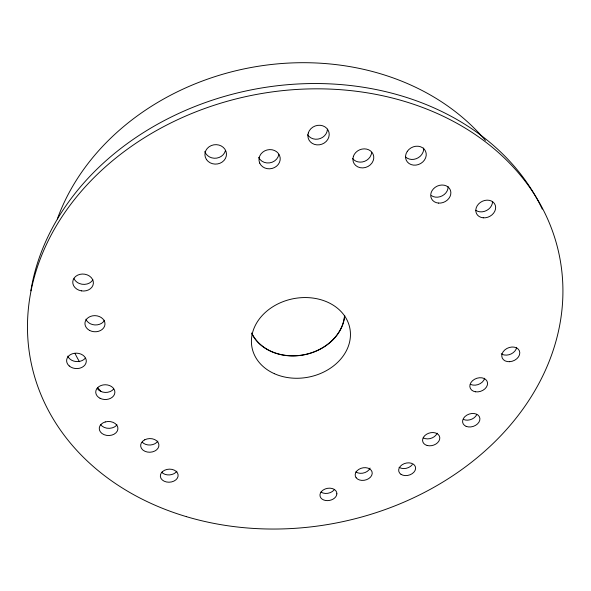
<?xml version="1.0" encoding="UTF-8"?>
<svg xmlns="http://www.w3.org/2000/svg" width="591" height="591" viewBox="0 0 591 591"><rect width="100%" height="100%" fill="white"/><g stroke="black" fill="none" stroke-linecap="round" stroke-linejoin="round"><path stroke-width="0.89" d="M327.458 129.156L327.015 131.69A10.682 9.648 -19.6 0 1 318.002 139.107A10.682 9.648 -19.6 0 1 307.63 134.733M176.894 471.19L175.579 472.615A8.843 6.516 -3.6 0 1 161.639 472.202M470.842 384.497L472.859 385.073A9.035 6.774 -19.8 0 0 484.664 378.247M204.796 151.54L205.949 153.815A10.682 9.663 -4 0 0 216.698 158.122A10.682 9.663 -4 0 0 225.385 150.764M30.85 290.816A267.191 217.015 -11.2 0 1 263.808 87.616A267.191 217.015 -11.2 0 1 542.287 209.133M492.532 201.561A10.202 8.377 -27.6 0 1 486.607 210.485A10.202 8.377 -27.6 0 1 475.881 210.337M448.104 186.667A10.291 8.666 -26.1 0 1 442.312 195.791A10.291 8.666 -26.1 0 1 431.371 195.621M423.599 148.046A10.549 9.124 -27.2 0 1 423.045 152.131L421.826 154.428A10.549 9.124 -27.2 0 1 405.611 156.992M371.628 152.323A10.527 9.264 -22.7 0 1 371.133 154.783L369.973 157.095A10.527 9.264 -22.7 0 1 352.568 158.454M278.819 154.524A10.572 9.515 -11.8 0 1 269.585 162.88A10.572 9.515 -11.8 0 1 258.636 157.324M104.548 320.204A9.951 8.023 3.1 0 1 94.959 324.947A9.951 8.023 3.1 0 1 85.909 319.214M92.89 279.765A10.239 8.437 5.3 0 1 81.927 284.227L79.379 283.51A10.239 8.437 5.3 0 1 74.045 278.649M85.289 358.183A9.766 7.676 3.2 0 1 75.855 361.522A9.766 7.676 3.2 0 1 67.758 356.144M113.59 389.137A9.5 7.358 0.9 0 1 97.197 388.435M157.856 441.108A9.072 6.811 -2.3 0 1 156.541 442.6L154.761 443.804A9.072 6.811 -2.3 0 1 142.224 442.171M370.069 468.087A8.562 6.235 -12.8 0 1 355.775 471.877M334.151 489.858A8.481 6.117 -11 0 1 320.92 492.052M116.944 424.774A9.264 7.011 0 0 1 114.285 427.027L112.164 427.891A9.264 7.011 0 0 1 100.544 424.427M516.682 347.331A9.227 6.966 -22.1 0 1 506.694 355.11L504.448 354.999A9.227 6.966 -22.1 0 1 501.271 353.743M476.73 414.668A8.813 6.479 -18.5 0 1 463.662 419.529M412.333 464.607A8.547 6.191 -14.8 0 1 399.095 467.318M437.126 433.188A8.717 6.405 -16.4 0 1 423.222 437.85M57.364 218.906A241.527 201.28 -11.2 0 1 251.552 67.426A241.527 201.28 -11.2 0 1 485.455 140.407M101.076 391.567A230.446 191.905 -11.2 0 1 97.456 387.415M79.423 361.714A230.446 191.905 -11.2 0 1 75.079 353.61M344.538 315.446A48.307 39.257 -11.2 0 1 303.737 354.77A48.307 39.257 -11.2 0 1 251.685 332.984M344.723 315.439A48.499 39.412 -11.2 0 1 304.284 354.814A48.499 39.412 -11.2 0 1 251.892 333.826M308.295 132.96L307.874 135.524A10.786 9.707 -19.4 0 0 316.872 144.869A10.786 9.707 -19.4 0 0 328.759 137.297L329.209 134.741A10.786 9.707 -19.4 0 0 320.219 125.292A10.786 9.707 -19.4 0 0 308.295 132.96M353.381 156.356L352.908 158.839A10.623 9.323 -22.5 0 0 360.141 167.681A10.623 9.323 -22.5 0 0 372.086 162.828L373.261 160.501A10.623 9.323 -22.5 0 0 366.538 149.087A10.623 9.323 -22.5 0 0 353.381 156.356M336.87 493.832L336.508 495.457A8.54 6.132 -11 0 1 329.253 500.474A8.54 6.132 -11 0 1 320.965 498.028L320.182 496.595A8.54 6.132 -11 0 1 327.569 488.314A8.54 6.132 -11 0 1 336.87 493.832M407.317 151.318L406.098 153.66A10.645 9.175 -26.9 0 0 411.196 164.601A10.645 9.175 -26.9 0 0 424.412 160.117L425.646 157.797A10.645 9.175 -26.9 0 0 420.593 146.767A10.645 9.175 -26.9 0 0 407.317 151.318M162.614 471.507L161.291 472.963A8.917 6.531 -3.7 0 0 164.187 481.214A8.917 6.531 -3.7 0 0 175.83 479.885L177.152 478.444A8.917 6.531 -3.7 0 0 174.293 470.148A8.917 6.531 -3.7 0 0 162.614 471.507M144.684 439.83L142.889 441.049A9.146 6.833 -2.4 0 0 142.926 450.054A9.146 6.833 -2.4 0 0 154.857 450.999L156.645 449.803A9.146 6.833 -2.4 0 0 156.652 440.775A9.146 6.833 -2.4 0 0 144.684 439.83M105.25 421.944L103.093 422.824A9.345 7.033 -0.1 0 0 100.367 431.866A9.345 7.033 -0.1 0 0 111.906 435.079L114.048 434.215A9.345 7.033 -0.1 0 0 116.804 425.165A9.345 7.033 -0.1 0 0 105.25 421.944M509.634 361.692L507.366 361.581A9.301 6.989 -22 0 1 502.069 353.913A9.301 6.989 -22 0 1 511.946 347.02L514.229 347.139A9.301 6.989 -22 0 1 519.496 354.807A9.301 6.989 -22 0 1 509.634 361.692M81.373 290.861L78.81 290.144A10.328 8.481 5.1 0 1 73.21 279.757A10.328 8.481 5.1 0 1 84.816 274.209L87.402 274.948A10.328 8.481 5.1 0 1 92.935 285.32A10.328 8.481 5.1 0 1 81.373 290.861M475.482 391.781L473.457 391.212A9.109 6.796 -19.7 0 1 470.924 382.599A9.109 6.796 -19.7 0 1 481.953 377.834L483.985 378.425A9.109 6.796 -19.7 0 1 486.467 387.024A9.109 6.796 -19.7 0 1 475.482 391.781M466.151 426.355L464.511 425.402A8.887 6.494 -18.4 0 1 464.969 416.552A8.887 6.494 -18.4 0 1 476.383 414.114L478.023 415.081A8.887 6.494 -18.4 0 1 477.521 423.902A8.887 6.494 -18.4 0 1 466.151 426.355M401.038 474.344L399.723 473.184A8.614 6.206 -14.8 0 1 402.116 464.755A8.614 6.206 -14.8 0 1 413.279 464.12L414.587 465.294A8.614 6.206 -14.8 0 1 412.156 473.687A8.614 6.206 -14.8 0 1 401.038 474.344M356.129 477.735L355.368 476.265A8.629 6.25 -12.8 0 1 360.835 468.382A8.629 6.25 -12.8 0 1 371.303 470.377L372.042 471.854A8.629 6.25 -12.8 0 1 366.56 479.685A8.629 6.25 -12.8 0 1 356.129 477.735M206.54 159.644L205.38 157.346A10.786 9.722 -4.2 0 1 211.305 145.556A10.786 9.722 -4.2 0 1 224.912 149.213L226.05 151.525A10.786 9.722 -4.2 0 1 220.088 163.205A10.786 9.722 -4.2 0 1 206.54 159.644M259.722 163.138L259.05 160.73A10.675 9.567 -11.7 0 1 267.073 149.981A10.675 9.567 -11.7 0 1 279.528 155.381L280.171 157.797A10.675 9.567 -11.7 0 1 272.133 168.442A10.675 9.567 -11.7 0 1 259.722 163.138M186.35 516.637A269.489 217.946 -11.2 0 0 561.45 268.181A269.489 217.946 -11.2 0 0 137.792 141.988A269.489 217.946 -11.2 0 0 186.35 516.637M483.261 217.813A10.298 8.414 -27.4 0 0 495.288 205.262A10.298 8.414 -27.4 0 0 478.629 203.925A10.298 8.414 -27.4 0 0 483.261 217.813M438.515 203.09A10.387 8.71 -25.9 0 0 450.438 190.265A10.387 8.71 -25.9 0 0 433.41 188.869A10.387 8.71 -25.9 0 0 438.515 203.09M89.537 330.391A10.032 8.06 3 0 0 104.976 324.274A10.032 8.06 3 0 0 90.364 316.458A10.032 8.06 3 0 0 89.537 330.391M69.236 365.969A9.848 7.705 3 0 0 85.865 363.339A9.848 7.705 3 0 0 74.267 353.307A9.848 7.705 3 0 0 69.236 365.969M100.086 398.297A9.574 7.38 0.7 0 0 114.868 392.572A9.574 7.38 0.7 0 0 100.958 385.539A9.574 7.38 0.7 0 0 100.086 398.297M427.175 445.488A8.784 6.42 -16.3 0 0 439.8 437.783A8.784 6.42 -16.3 0 0 426.576 434.252A8.784 6.42 -16.3 0 0 427.175 445.488M274.35 373.682A49.858 39.937 -11.2 0 0 350.411 336.22A49.858 39.937 -11.2 0 0 278.043 303.84A49.858 39.937 -11.2 0 0 274.35 373.682"/></g></svg>
